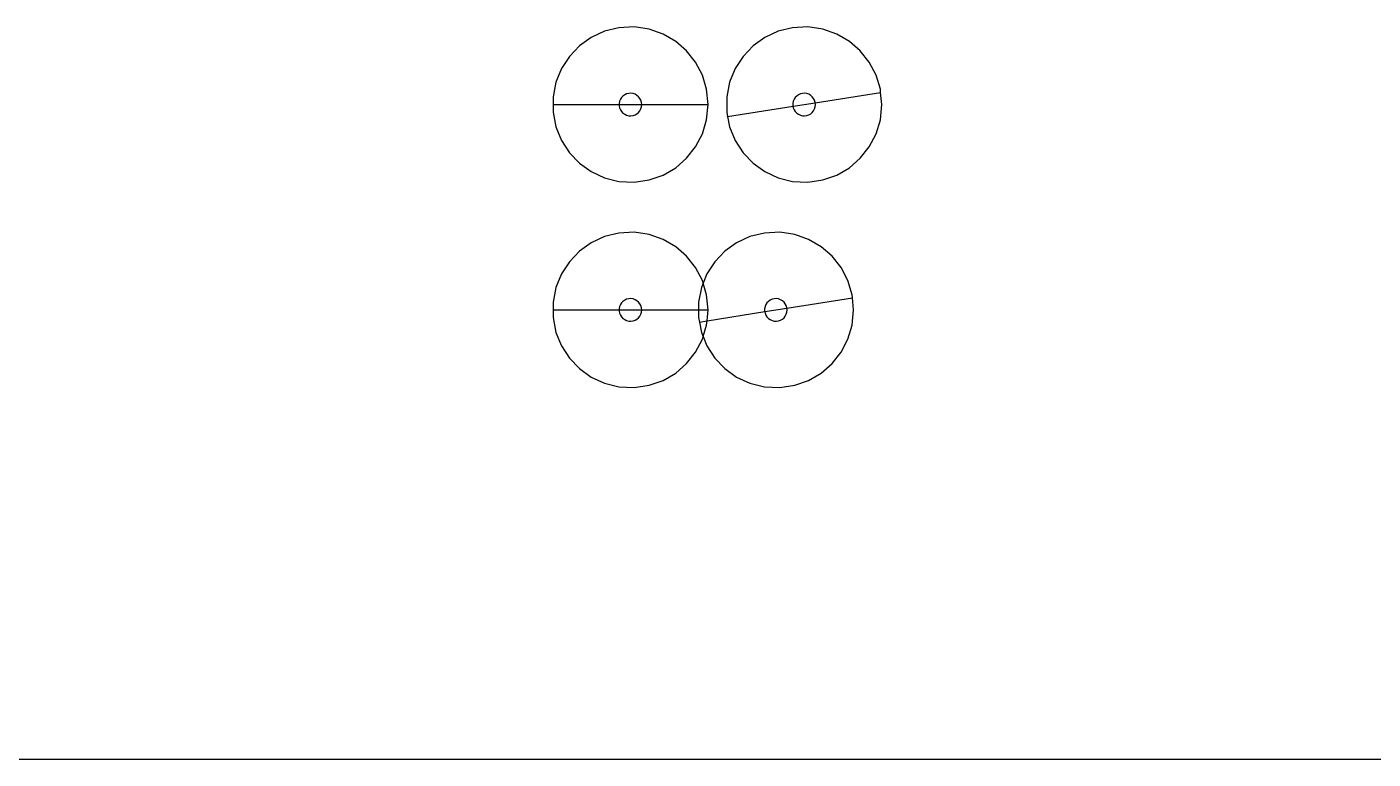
# Model space of a CAD drawing. Header units: metres. Extents: x 3906 to 4789, y 859 to 1465.
# Drawn here: x 4089.7 to 4328.1, y 1038.6 to 1168.3 of the extents above; entities that cross this region are included whole.
import ezdxf

# ---------------------------------------------------------------- set-up
doc = ezdxf.new("R2010")
doc.units = ezdxf.units.M

msp = doc.modelspace()

# ---------------------------------------------------------------- linework, layer by layer
at = {"layer": 'GROUP0'}
for p, q in [((4189.62, 1166.39), (4187.53, 1164.89)), ((4191.97, 1167.48), (4189.62, 1166.39)), ((4194.53, 1168.12), (4191.97, 1167.48)), ((4197.25, 1168.25), (4194.53, 1168.12)), ((4199.91, 1167.86), (4197.25, 1168.25)), ((4202.37, 1166.99), (4199.91, 1167.86)), ((4204.59, 1165.69), (4202.37, 1166.99)), ((4220.39, 1166.39), (4218.3, 1164.89)), ((4222.74, 1167.48), (4220.39, 1166.39)), ((4225.3, 1168.12), (4222.74, 1167.48)), ((4228.02, 1168.25), (4225.3, 1168.12)), ((4230.68, 1167.86), (4228.02, 1168.25)), ((4233.14, 1166.99), (4230.68, 1167.86)), ((4235.36, 1165.69), (4233.14, 1166.99)), ((4187.53, 1164.89), (4185.77, 1163.04)), ((4206.52, 1164.01), (4204.59, 1165.69)), ((4208.11, 1162), (4206.52, 1164.01)), ((4218.3, 1164.89), (4216.54, 1163.04)), ((4237.29, 1164.01), (4235.36, 1165.69)), ((4238.88, 1162), (4237.29, 1164.01)), ((4185.77, 1163.04), (4184.37, 1160.89)), ((4209.31, 1159.71), (4208.11, 1162)), ((4216.54, 1163.04), (4215.13, 1160.89)), ((4240.08, 1159.71), (4238.88, 1162)), ((4184.37, 1160.89), (4183.38, 1158.48)), ((4210.07, 1157.2), (4209.31, 1159.71)), ((4215.13, 1160.89), (4214.15, 1158.48)), ((4240.84, 1157.2), (4240.08, 1159.71)), ((4183.38, 1158.48), (4182.87, 1155.87)), ((4196.27, 1156.48), (4195.9, 1156.39)), ((4196.67, 1156.5), (4196.27, 1156.48)), ((4197.05, 1156.44), (4196.67, 1156.5)), ((4197.41, 1156.32), (4197.05, 1156.44)), ((4210.33, 1154.5), (4210.07, 1157.2)), ((4214.15, 1158.48), (4213.63, 1155.87)), ((4227.04, 1156.48), (4226.67, 1156.39)), ((4227.43, 1156.5), (4227.04, 1156.48)), ((4227.82, 1156.44), (4227.43, 1156.5)), ((4228.18, 1156.32), (4227.82, 1156.44)), ((4229.3, 1154.81), (4240.89, 1156.65)), ((4240.89, 1156.65), (4240.84, 1157.2)), ((4240.89, 1156.65), (4240.93, 1156.66)), ((4241.1, 1154.5), (4240.89, 1156.65)), ((4182.81, 1154.5), (4182.87, 1154.5)), ((4182.87, 1155.87), (4182.87, 1154.5)), ((4182.87, 1154.5), (4182.87, 1153.14)), ((4182.87, 1154.5), (4194.58, 1154.5)), ((4194.65, 1155.08), (4194.58, 1154.7)), ((4194.58, 1154.7), (4194.58, 1154.5)), ((4194.58, 1154.5), (4194.58, 1154.3)), ((4194.58, 1154.5), (4198.57, 1154.5)), ((4194.58, 1154.3), (4194.65, 1153.93)), ((4194.79, 1155.43), (4194.65, 1155.08)), ((4195, 1155.74), (4194.79, 1155.43)), ((4195.25, 1156.01), (4195, 1155.74)), ((4195.56, 1156.23), (4195.25, 1156.01)), ((4195.9, 1156.39), (4195.56, 1156.23)), ((4197.73, 1156.13), (4197.41, 1156.32)), ((4198.01, 1155.88), (4197.73, 1156.13)), ((4198.24, 1155.59), (4198.01, 1155.88)), ((4198.42, 1155.26), (4198.24, 1155.59)), ((4198.53, 1154.89), (4198.42, 1155.26)), ((4198.42, 1153.75), (4198.53, 1154.11)), ((4198.57, 1154.5), (4198.53, 1154.89)), ((4198.53, 1154.11), (4198.57, 1154.5)), ((4198.57, 1154.5), (4210.33, 1154.5)), ((4210.07, 1151.81), (4210.33, 1154.5)), ((4213.63, 1155.87), (4213.63, 1153.14)), ((4213.79, 1152.36), (4225.37, 1154.19)), ((4225.42, 1155.08), (4225.34, 1154.7)), ((4225.34, 1154.7), (4225.34, 1154.3)), ((4225.34, 1154.3), (4225.37, 1154.19)), ((4225.37, 1154.19), (4229.3, 1154.81)), ((4225.37, 1154.19), (4225.42, 1153.93)), ((4225.56, 1155.43), (4225.42, 1155.08)), ((4225.77, 1155.74), (4225.56, 1155.43)), ((4226.02, 1156.01), (4225.77, 1155.74)), ((4226.33, 1156.23), (4226.02, 1156.01)), ((4226.67, 1156.39), (4226.33, 1156.23)), ((4228.5, 1156.13), (4228.18, 1156.32)), ((4228.78, 1155.88), (4228.5, 1156.13)), ((4229.01, 1155.59), (4228.78, 1155.88)), ((4229.19, 1155.26), (4229.01, 1155.59)), ((4229.3, 1154.89), (4229.19, 1155.26)), ((4229.19, 1153.75), (4229.3, 1154.11)), ((4229.3, 1154.81), (4229.3, 1154.89)), ((4229.33, 1154.5), (4229.3, 1154.81)), ((4229.3, 1154.11), (4229.33, 1154.5)), ((4240.84, 1151.81), (4241.1, 1154.5)), ((4182.87, 1153.14), (4183.38, 1150.53)), ((4194.65, 1153.93), (4194.79, 1153.58)), ((4194.79, 1153.58), (4195, 1153.26)), ((4195, 1153.26), (4195.25, 1152.99)), ((4195.25, 1152.99), (4195.56, 1152.78)), ((4195.56, 1152.78), (4195.9, 1152.62)), ((4195.9, 1152.62), (4196.27, 1152.52)), ((4196.27, 1152.52), (4196.67, 1152.51)), ((4196.67, 1152.51), (4197.05, 1152.56)), ((4197.05, 1152.56), (4197.41, 1152.69)), ((4197.41, 1152.69), (4197.73, 1152.88)), ((4197.73, 1152.88), (4198.01, 1153.12)), ((4198.01, 1153.12), (4198.24, 1153.41)), ((4198.24, 1153.41), (4198.42, 1153.75)), ((4209.31, 1149.29), (4210.07, 1151.81)), ((4213.63, 1153.14), (4213.79, 1152.36)), ((4213.74, 1152.35), (4213.79, 1152.36)), ((4213.79, 1152.36), (4214.15, 1150.53)), ((4225.42, 1153.93), (4225.56, 1153.58)), ((4225.56, 1153.58), (4225.77, 1153.26)), ((4225.77, 1153.26), (4226.02, 1152.99)), ((4226.02, 1152.99), (4226.33, 1152.78)), ((4226.33, 1152.78), (4226.67, 1152.62)), ((4226.67, 1152.62), (4227.04, 1152.52)), ((4227.04, 1152.52), (4227.43, 1152.51)), ((4227.43, 1152.51), (4227.82, 1152.56)), ((4227.82, 1152.56), (4228.18, 1152.69)), ((4228.18, 1152.69), (4228.5, 1152.88)), ((4228.5, 1152.88), (4228.78, 1153.12)), ((4228.78, 1153.12), (4229.01, 1153.41)), ((4229.01, 1153.41), (4229.19, 1153.75)), ((4240.08, 1149.29), (4240.84, 1151.81)), ((4183.38, 1150.53), (4184.37, 1148.12)), ((4208.11, 1147.01), (4209.31, 1149.29)), ((4214.15, 1150.53), (4215.13, 1148.12)), ((4238.88, 1147.01), (4240.08, 1149.29)), ((4184.37, 1148.12), (4185.77, 1145.96)), ((4206.52, 1145), (4208.11, 1147.01)), ((4215.13, 1148.12), (4216.54, 1145.96)), ((4237.29, 1145), (4238.88, 1147.01)), ((4185.77, 1145.96), (4187.53, 1144.11)), ((4204.59, 1143.32), (4206.52, 1145)), ((4216.54, 1145.96), (4218.3, 1144.11)), ((4235.36, 1143.32), (4237.29, 1145)), ((4187.53, 1144.11), (4189.62, 1142.62)), ((4189.62, 1142.62), (4191.97, 1141.52)), ((4202.37, 1142.02), (4204.59, 1143.32)), ((4218.3, 1144.11), (4220.39, 1142.62)), ((4220.39, 1142.62), (4222.74, 1141.52)), ((4233.14, 1142.02), (4235.36, 1143.32)), ((4191.97, 1141.52), (4194.53, 1140.89)), ((4194.53, 1140.89), (4197.25, 1140.75)), ((4197.25, 1140.75), (4199.91, 1141.14)), ((4199.91, 1141.14), (4202.37, 1142.02)), ((4222.74, 1141.52), (4225.3, 1140.89)), ((4225.3, 1140.89), (4228.02, 1140.75)), ((4228.02, 1140.75), (4230.68, 1141.14)), ((4230.68, 1141.14), (4233.14, 1142.02)), ((4191.97, 1131.11), (4189.62, 1130.02)), ((4194.53, 1131.75), (4191.97, 1131.11)), ((4197.25, 1131.88), (4194.53, 1131.75)), ((4199.91, 1131.49), (4197.25, 1131.88)), ((4202.37, 1130.62), (4199.91, 1131.49)), ((4204.59, 1129.32), (4202.37, 1130.62)), ((4217.73, 1131.11), (4215.38, 1130.02)), ((4220.3, 1131.75), (4217.73, 1131.11)), ((4223.02, 1131.88), (4220.3, 1131.75)), ((4225.67, 1131.49), (4223.02, 1131.88)), ((4228.14, 1130.62), (4225.67, 1131.49)), ((4230.36, 1129.32), (4228.14, 1130.62)), ((4187.53, 1128.52), (4185.77, 1126.67)), ((4189.62, 1130.02), (4187.53, 1128.52)), ((4206.52, 1127.64), (4204.59, 1129.32)), ((4213.3, 1128.52), (4211.53, 1126.67)), ((4215.38, 1130.02), (4213.3, 1128.52)), ((4232.29, 1127.64), (4230.36, 1129.32)), ((4185.77, 1126.67), (4184.37, 1124.51)), ((4208.11, 1125.63), (4206.52, 1127.64)), ((4209.31, 1123.34), (4208.11, 1125.63)), ((4211.53, 1126.67), (4210.13, 1124.51)), ((4233.88, 1125.63), (4232.29, 1127.64)), ((4235.08, 1123.34), (4233.88, 1125.63)), ((4184.37, 1124.51), (4183.38, 1122.11)), ((4209.46, 1122.86), (4209.31, 1123.34)), ((4210.13, 1124.51), (4209.46, 1122.86)), ((4235.84, 1120.82), (4235.08, 1123.34)), ((4183.38, 1122.11), (4182.87, 1119.5)), ((4209.15, 1122.11), (4208.63, 1119.5)), ((4209.46, 1122.86), (4209.15, 1122.11)), ((4210.07, 1120.82), (4209.46, 1122.86)), ((4210.33, 1118.13), (4210.07, 1120.82)), ((4235.89, 1120.28), (4235.84, 1120.82)), ((4182.87, 1119.5), (4182.87, 1118.13)), ((4194.65, 1118.71), (4194.58, 1118.33)), ((4194.58, 1118.33), (4194.58, 1118.13)), ((4194.79, 1119.06), (4194.65, 1118.71)), ((4195, 1119.37), (4194.79, 1119.06)), ((4195.25, 1119.64), (4195, 1119.37)), ((4195.56, 1119.86), (4195.25, 1119.64)), ((4195.9, 1120.02), (4195.56, 1119.86)), ((4196.27, 1120.11), (4195.9, 1120.02)), ((4196.67, 1120.13), (4196.27, 1120.11)), ((4197.05, 1120.07), (4196.67, 1120.13)), ((4197.41, 1119.94), (4197.05, 1120.07)), ((4197.73, 1119.75), (4197.41, 1119.94)), ((4198.01, 1119.51), (4197.73, 1119.75)), ((4198.24, 1119.22), (4198.01, 1119.51)), ((4198.42, 1118.89), (4198.24, 1119.22)), ((4198.53, 1118.52), (4198.42, 1118.89)), ((4198.57, 1118.13), (4198.53, 1118.52)), ((4208.63, 1119.5), (4208.63, 1118.13)), ((4220.42, 1118.71), (4220.34, 1118.33)), ((4220.34, 1118.33), (4220.34, 1117.93)), ((4220.36, 1117.82), (4224.3, 1118.44)), ((4220.56, 1119.06), (4220.42, 1118.71)), ((4220.76, 1119.37), (4220.56, 1119.06)), ((4221.02, 1119.64), (4220.76, 1119.37)), ((4221.32, 1119.86), (4221.02, 1119.64)), ((4221.66, 1120.02), (4221.32, 1119.86)), ((4222.04, 1120.11), (4221.66, 1120.02)), ((4222.43, 1120.13), (4222.04, 1120.11)), ((4222.82, 1120.07), (4222.43, 1120.13)), ((4223.18, 1119.94), (4222.82, 1120.07)), ((4223.5, 1119.75), (4223.18, 1119.94)), ((4223.78, 1119.51), (4223.5, 1119.75)), ((4224.01, 1119.22), (4223.78, 1119.51)), ((4224.18, 1118.89), (4224.01, 1119.22)), ((4224.29, 1118.52), (4224.18, 1118.89)), ((4224.3, 1118.44), (4224.29, 1118.52)), ((4224.3, 1118.44), (4235.89, 1120.28)), ((4224.33, 1118.13), (4224.3, 1118.44)), ((4235.89, 1120.28), (4235.92, 1120.28)), ((4236.1, 1118.13), (4235.89, 1120.28)), ((4182.81, 1118.13), (4182.87, 1118.13)), ((4182.87, 1118.13), (4194.58, 1118.13)), ((4182.87, 1118.13), (4182.87, 1116.76)), ((4182.87, 1116.76), (4183.38, 1114.15)), ((4194.58, 1118.13), (4194.58, 1117.93)), ((4194.58, 1118.13), (4198.57, 1118.13)), ((4194.58, 1117.93), (4194.65, 1117.55)), ((4194.65, 1117.55), (4194.79, 1117.2)), ((4194.79, 1117.2), (4195, 1116.89)), ((4195, 1116.89), (4195.25, 1116.62)), ((4195.25, 1116.62), (4195.56, 1116.4)), ((4195.56, 1116.4), (4195.9, 1116.24)), ((4195.9, 1116.24), (4196.27, 1116.15)), ((4196.27, 1116.15), (4196.67, 1116.13)), ((4196.67, 1116.13), (4197.05, 1116.19)), ((4197.05, 1116.19), (4197.41, 1116.32)), ((4197.41, 1116.32), (4197.73, 1116.5)), ((4197.73, 1116.5), (4198.01, 1116.75)), ((4198.01, 1116.75), (4198.24, 1117.04)), ((4198.24, 1117.04), (4198.42, 1117.37)), ((4198.42, 1117.37), (4198.53, 1117.74)), ((4198.53, 1117.74), (4198.57, 1118.13)), ((4198.57, 1118.13), (4208.63, 1118.13)), ((4208.63, 1118.13), (4208.63, 1116.76)), ((4208.63, 1118.13), (4210.33, 1118.13)), ((4208.63, 1116.76), (4208.79, 1115.98)), ((4208.74, 1115.98), (4208.79, 1115.98)), ((4208.79, 1115.98), (4210.14, 1116.2)), ((4208.79, 1115.98), (4209.15, 1114.15)), ((4210.07, 1115.44), (4210.14, 1116.2)), ((4210.14, 1116.2), (4210.33, 1118.13)), ((4210.14, 1116.2), (4220.36, 1117.82)), ((4220.34, 1117.93), (4220.36, 1117.82)), ((4220.36, 1117.82), (4220.42, 1117.55)), ((4220.42, 1117.55), (4220.56, 1117.2)), ((4220.56, 1117.2), (4220.76, 1116.89)), ((4220.76, 1116.89), (4221.02, 1116.62)), ((4221.02, 1116.62), (4221.32, 1116.4)), ((4221.32, 1116.4), (4221.66, 1116.24)), ((4221.66, 1116.24), (4222.04, 1116.15)), ((4222.04, 1116.15), (4222.43, 1116.13)), ((4222.43, 1116.13), (4222.82, 1116.19)), ((4222.82, 1116.19), (4223.18, 1116.32)), ((4223.18, 1116.32), (4223.5, 1116.5)), ((4223.5, 1116.5), (4223.78, 1116.75)), ((4223.78, 1116.75), (4224.01, 1117.04)), ((4224.01, 1117.04), (4224.18, 1117.37)), ((4224.18, 1117.37), (4224.29, 1117.74)), ((4224.29, 1117.74), (4224.33, 1118.13)), ((4235.84, 1115.44), (4236.1, 1118.13)), ((4183.38, 1114.15), (4184.37, 1111.75)), ((4209.15, 1114.15), (4209.46, 1113.4)), ((4209.46, 1113.4), (4210.07, 1115.44)), ((4235.08, 1112.92), (4235.84, 1115.44)), ((4184.37, 1111.75), (4185.77, 1109.59)), ((4208.11, 1110.63), (4209.31, 1112.92)), ((4209.31, 1112.92), (4209.46, 1113.4)), ((4209.46, 1113.4), (4210.13, 1111.75)), ((4210.13, 1111.75), (4211.53, 1109.59)), ((4233.88, 1110.63), (4235.08, 1112.92)), ((4185.77, 1109.59), (4187.53, 1107.74)), ((4206.52, 1108.62), (4208.11, 1110.63)), ((4211.53, 1109.59), (4213.3, 1107.74)), ((4232.29, 1108.62), (4233.88, 1110.63)), ((4187.53, 1107.74), (4189.62, 1106.24)), ((4202.37, 1105.64), (4204.59, 1106.94)), ((4204.59, 1106.94), (4206.52, 1108.62)), ((4213.3, 1107.74), (4215.38, 1106.24)), ((4228.14, 1105.64), (4230.36, 1106.94)), ((4230.36, 1106.94), (4232.29, 1108.62)), ((4189.62, 1106.24), (4191.97, 1105.15)), ((4191.97, 1105.15), (4194.53, 1104.51)), ((4194.53, 1104.51), (4197.25, 1104.38)), ((4197.25, 1104.38), (4199.91, 1104.77)), ((4199.91, 1104.77), (4202.37, 1105.64)), ((4215.38, 1106.24), (4217.73, 1105.15)), ((4217.73, 1105.15), (4220.3, 1104.51)), ((4220.3, 1104.51), (4223.02, 1104.38)), ((4223.02, 1104.38), (4225.67, 1104.77)), ((4225.67, 1104.77), (4228.14, 1105.64)), ((3905.79, 1038.57), (4788.75, 1038.57))]:
    msp.add_line(p, q, dxfattribs=at)

doc.saveas('drawing.dxf')
